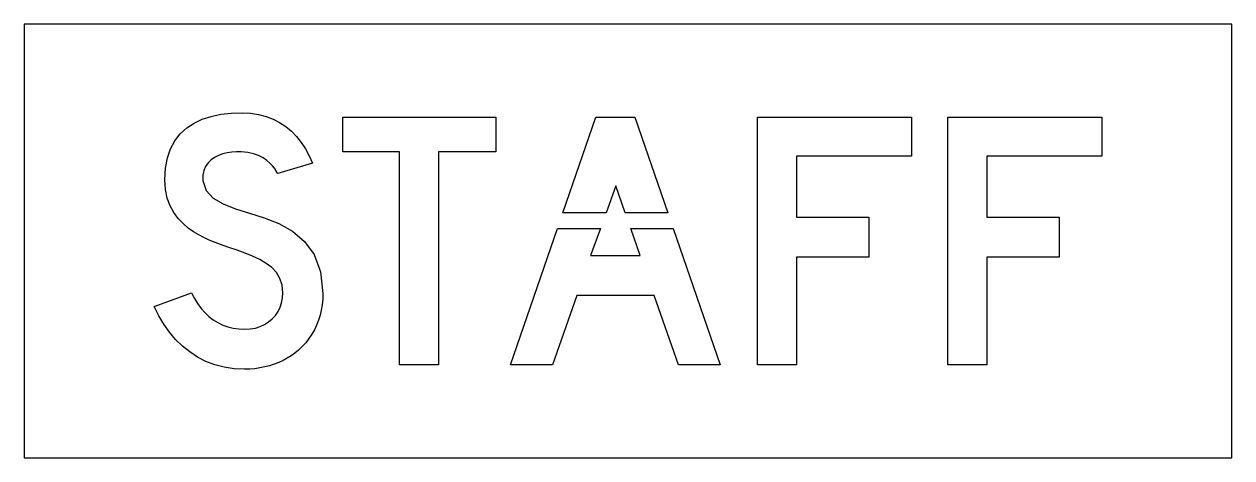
# Model space of a CAD drawing. Extents: x 0 to 39, y 0 to 14.
import ezdxf

# ---------------------------------------------------------------- set-up
doc = ezdxf.new("R2010")
doc.units = 0
doc.layers.add('CUT', color=7, linetype='Continuous')
doc.layers.add('OUTSIDE', color=1, linetype='Continuous')

msp = doc.modelspace()

# ---------------------------------------------------------------- linework, layer by layer
at = {"layer": 'CUT'}
for points in [[(9.556, 4.604), (9.5056, 4.4416), (9.444, 4.284), (9.372, 4.1328), (9.2896, 3.988), (9.1976, 3.8488), (9.0952, 3.7176), (8.9832, 3.5936), (8.8616, 3.4768), (8.7456, 3.3824), (8.6232, 3.2952), (8.4944, 3.2152), (8.36, 3.1424), (8.2208, 3.0776), (8.0752, 3.0208), (7.9256, 2.9728), (7.772, 2.9328), (7.6144, 2.9008), (7.4528, 2.8784), (7.288, 2.864), (7.1208, 2.86), (6.7848, 2.876), (6.464, 2.9256), (6.16, 3.0056), (5.8712, 3.1152), (5.6, 3.2528), (5.3456, 3.4176), (5.1088, 3.6072), (4.8904, 3.82), (4.6896, 4.056), (4.508, 4.312), (4.3448, 4.5872), (4.2016, 4.8808), (5.4088, 5.3296), (5.4984, 5.1472), (5.6, 4.9792), (5.712, 4.8256), (5.8344, 4.6872), (5.9656, 4.564), (6.1072, 4.456), (6.2568, 4.364), (6.4152, 4.288), (6.5808, 4.2288), (6.7544, 4.1856), (6.9344, 4.16), (7.1208, 4.1512), (7.2984, 4.1616), (7.4656, 4.1912), (7.6216, 4.24), (7.7656, 4.3072), (7.896, 4.3896), (8.012, 4.488), (8.1136, 4.6), (8.1984, 4.7248), (8.2656, 4.8616), (8.3152, 5.0088), (8.3456, 5.1648), (8.356, 5.3296), (8.3312, 5.5784), (8.26, 5.7936), (8.1472, 5.9792), (7.9976, 6.14), (7.8168, 6.2784), (7.6088, 6.4), (7.3792, 6.508), (7.1336, 6.6064), (6.876, 6.6992), (6.6112, 6.7912), (6.3456, 6.8856), (6.0824, 6.9856), (5.952, 7.0416), (5.8024, 7.1104), (5.64, 7.1944), (5.4704, 7.2968), (5.2984, 7.4184), (5.132, 7.5616), (4.9744, 7.728), (4.8328, 7.9192), (4.7128, 8.1384), (4.62, 8.3872), (4.56, 8.6664), (4.5384, 8.9792), (4.5608, 9.352), (4.624, 9.6848), (4.728, 9.98), (4.868, 10.2376), (5.0432, 10.4608), (5.2512, 10.6488), (5.488, 10.8048), (5.7528, 10.9296), (6.0424, 11.024), (6.3544, 11.0896), (6.6872, 11.128), (7.0368, 11.14), (7.3096, 11.1272), (7.568, 11.088), (7.8104, 11.024), (8.0384, 10.9368), (8.2504, 10.8264), (8.4472, 10.6944), (8.6296, 10.5424), (8.796, 10.3712), (8.9472, 10.1808), (9.084, 9.9744), (9.2048, 9.7504), (9.3104, 9.512), (8.188, 9.1752), (8.1816, 9.1888), (8.1624, 9.2256), (8.1296, 9.2808), (8.0816, 9.3512), (8.0168, 9.4312), (7.9352, 9.516), (7.8344, 9.6016), (7.7136, 9.6824), (7.572, 9.756), (7.408, 9.8152), (7.2208, 9.8576), (7.0088, 9.8768), (6.8592, 9.8792), (6.7088, 9.8688), (6.5592, 9.8472), (6.4144, 9.812), (6.2768, 9.7624), (6.1488, 9.6984), (6.0352, 9.6184), (5.9376, 9.5216), (5.86, 9.4072), (5.8048, 9.2752), (5.7752, 9.1232), (5.7736, 8.9512), (5.8736, 8.6264), (6.1, 8.3824), (6.4264, 8.1952), (6.828, 8.0424), (7.2784, 7.9008), (7.7528, 7.7472), (8.224, 7.56), (8.668, 7.3144), (9.0576, 6.9888), (9.368, 6.56), (9.5736, 6.0056), (9.6472, 5.3016), (9.6416, 5.1208), (9.624, 4.944), (9.596, 4.772)], [(12.1168, 9.8768), (10.2928, 9.8768), (10.2928, 11), (15.2328, 11), (15.2328, 9.8768), (13.38, 9.8768), (13.38, 3), (12.1168, 3)], [(18.4608, 11), (19.724, 11), (20.7864, 7.9106), (19.4117, 7.9106), (19.1064, 8.7824), (18.7905, 7.9106), (17.3987, 7.9106)], [(27.2752, 7.772), (27.2752, 6.4808), (24.9456, 6.4808), (24.9456, 3), (23.6824, 3), (23.6824, 11), (28.6512, 11), (28.6512, 9.7368), (24.9456, 9.7368), (24.9456, 7.772)], [(33.4224, 6.4808), (31.0928, 6.4808), (31.0928, 3), (29.8296, 3), (29.8296, 11), (34.7984, 11), (34.7984, 9.7368), (31.0928, 9.7368), (31.0928, 7.772), (33.4224, 7.772)], [(17.2261, 7.4086), (18.6087, 7.4086), (18.2928, 6.5368), (19.8928, 6.5368), (19.5875, 7.4086), (20.9591, 7.4086), (22.4752, 3), (21.128, 3), (20.3416, 5.2456), (17.8432, 5.2456), (17.0576, 3), (15.7104, 3)]]:
    msp.add_lwpolyline(points, close=True, dxfattribs=at)
at = {"layer": 'OUTSIDE'}
msp.add_lwpolyline([(0, 0), (39, 0), (39, 14), (0, 14)], close=True, dxfattribs=at)

doc.saveas('drawing.dxf')
